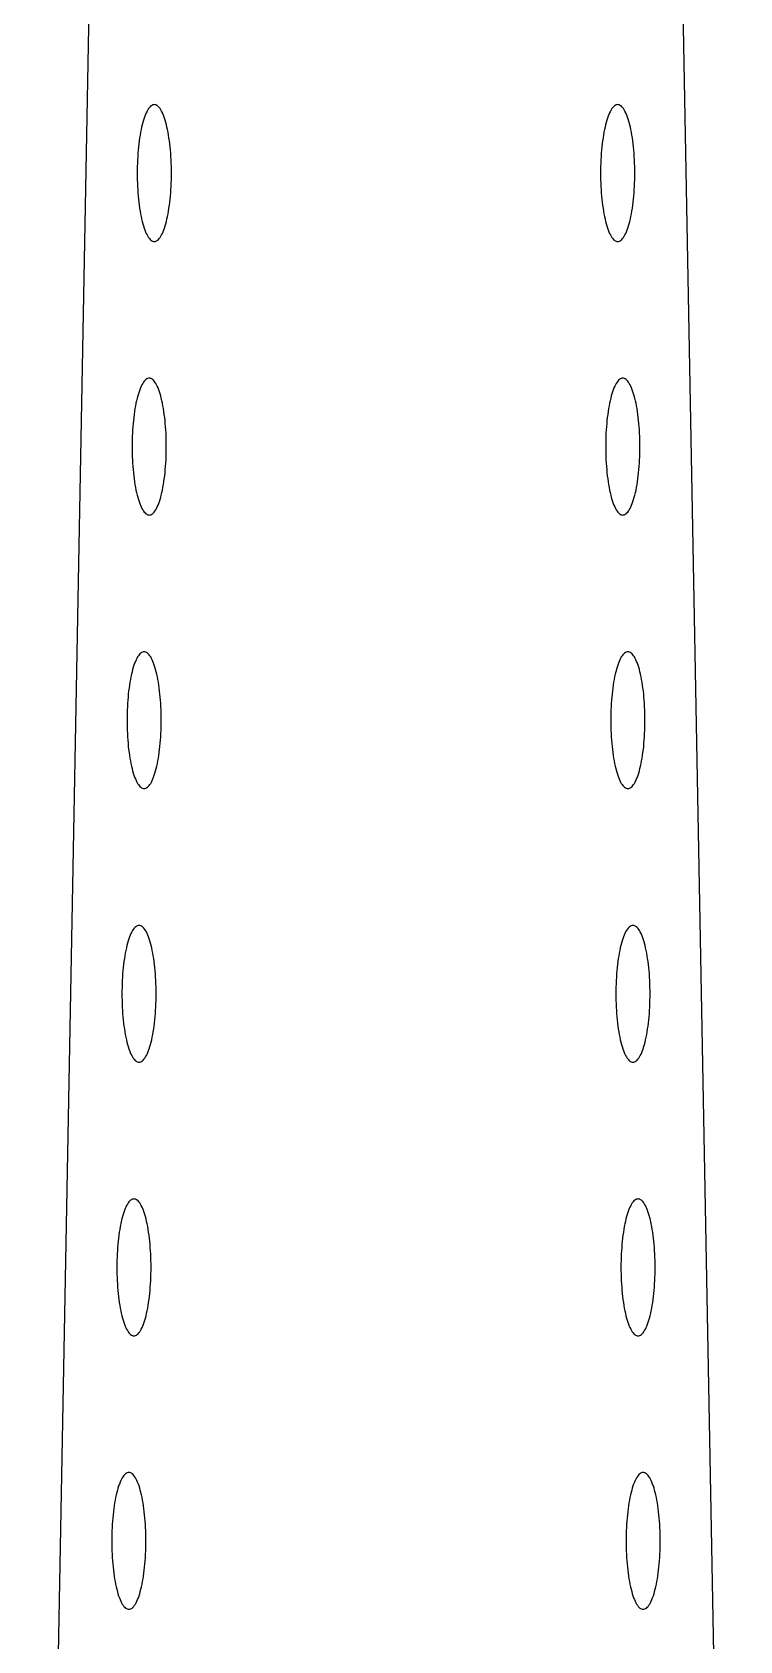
# Model space of a CAD drawing. Extents: x -1.3 to 1.3, y -32.7 to -9.2.
# Drawn here: x -1.29 to 1.29, y -27.09 to -21.21 of the extents above; entities that cross this region are included whole.
import ezdxf

# ---------------------------------------------------------------- set-up
doc = ezdxf.new("R2010")
doc.units = 0
doc.layers.get('0').update_dxf_attribs({"linetype": 'CONTINUOUS'})

msp = doc.modelspace()

# ---------------------------------------------------------------- linework, layer by layer
msp.add_lwpolyline([(-1.25933, -30.473815, 0.4196763), (-1.009374, -30.728468), (-0.998419, -30.728468, 0.00880024), (-1.292748, -32.728468), (1.292748, -32.728468, 0.00880024), (0.998419, -30.728468), (1.009374, -30.728468, 0.4196763), (1.25933, -30.473815), (0.879884, -10.092124, 0.98155626), (-0.879884, -10.092124)], format="xyb", close=True)
for points in [[(-0.8465, -21.9799, 0), (-0.843434, -21.9796, 0), (-0.840374, -21.9787, 0), (-0.83733, -21.9771, 0), (-0.834307, -21.9751, 0), (-0.831314, -21.9724, 0), (-0.828358, -21.9691, 0), (-0.825445, -21.9652, 0), (-0.822583, -21.9608, 0), (-0.819778, -21.9559, 0), (-0.817038, -21.9503, 0), (-0.814369, -21.9443, 0), (-0.811777, -21.9377, 0), (-0.809269, -21.9307, 0), (-0.806851, -21.9231, 0), (-0.804528, -21.9151, 0), (-0.802306, -21.9066, 0), (-0.800191, -21.8977, 0), (-0.798187, -21.8885, 0), (-0.7963, -21.8788, 0), (-0.794534, -21.8687, 0), (-0.792892, -21.8584, 0), (-0.79138, -21.8477, 0), (-0.790001, -21.8367, 0), (-0.788758, -21.8255, 0), (-0.787654, -21.8141, 0), (-0.786692, -21.8024, 0), (-0.785873, -21.7906, 0), (-0.785201, -21.7786, 0), (-0.784677, -21.7665, 0), (-0.784301, -21.7544, 0), (-0.784076, -21.7421, 0), (-0.784, -21.7299, 0), (-0.784076, -21.7176, 0), (-0.784301, -21.7054, 0), (-0.784677, -21.6932, 0), (-0.785201, -21.6811, 0), (-0.785873, -21.6691, 0), (-0.786692, -21.6573, 0), (-0.787654, -21.6456, 0), (-0.788758, -21.6342, 0), (-0.790001, -21.623, 0), (-0.79138, -21.612, 0), (-0.792892, -21.6013, 0), (-0.794534, -21.591, 0), (-0.7963, -21.5809, 0), (-0.798187, -21.5713, 0), (-0.800191, -21.562, 0), (-0.802306, -21.5531, 0), (-0.804528, -21.5446, 0), (-0.806851, -21.5366, 0), (-0.809269, -21.5291, 0), (-0.811777, -21.522, 0), (-0.814369, -21.5154, 0), (-0.817038, -21.5094, 0), (-0.819778, -21.5039, 0), (-0.822583, -21.4989, 0), (-0.825445, -21.4945, 0), (-0.828358, -21.4906, 0), (-0.831314, -21.4873, 0), (-0.834307, -21.4847, 0), (-0.83733, -21.4826, 0), (-0.840374, -21.4811, 0), (-0.843434, -21.4802, 0), (-0.8465, -21.4799, 0), (-0.849567, -21.4802, 0), (-0.852626, -21.4811, 0), (-0.855671, -21.4826, 0), (-0.858694, -21.4847, 0), (-0.861687, -21.4873, 0), (-0.864643, -21.4906, 0), (-0.867556, -21.4945, 0), (-0.870418, -21.4989, 0), (-0.873223, -21.5039, 0), (-0.875963, -21.5094, 0), (-0.878632, -21.5154, 0), (-0.881224, -21.522, 0), (-0.883732, -21.5291, 0), (-0.88615, -21.5366, 0), (-0.888473, -21.5446, 0), (-0.890695, -21.5531, 0), (-0.89281, -21.562, 0), (-0.894814, -21.5713, 0), (-0.896701, -21.5809, 0), (-0.898467, -21.591, 0), (-0.900108, -21.6013, 0), (-0.90162, -21.612, 0), (-0.903, -21.623, 0), (-0.904243, -21.6342, 0), (-0.905347, -21.6456, 0), (-0.906309, -21.6573, 0), (-0.907127, -21.6691, 0), (-0.907799, -21.6811, 0), (-0.908324, -21.6932, 0), (-0.908699, -21.7054, 0), (-0.908925, -21.7176, 0), (-0.909, -21.7299, 0), (-0.908925, -21.7421, 0), (-0.908699, -21.7544, 0), (-0.908324, -21.7665, 0), (-0.907799, -21.7786, 0), (-0.907127, -21.7906, 0), (-0.906309, -21.8024, 0), (-0.905347, -21.8141, 0), (-0.904243, -21.8255, 0), (-0.903, -21.8367, 0), (-0.90162, -21.8477, 0), (-0.900108, -21.8584, 0), (-0.898467, -21.8687, 0), (-0.896701, -21.8788, 0), (-0.894814, -21.8885, 0), (-0.89281, -21.8977, 0), (-0.890695, -21.9066, 0), (-0.888473, -21.9151, 0), (-0.88615, -21.9231, 0), (-0.883732, -21.9307, 0), (-0.881224, -21.9377, 0), (-0.878632, -21.9443, 0), (-0.875963, -21.9503, 0), (-0.873223, -21.9559, 0), (-0.870418, -21.9608, 0), (-0.867556, -21.9652, 0), (-0.864643, -21.9691, 0), (-0.861687, -21.9724, 0), (-0.858694, -21.9751, 0), (-0.855671, -21.9771, 0), (-0.852626, -21.9787, 0), (-0.849567, -21.9796, 0), (-0.8465, -21.9799, 0)], [(0.8465, -21.9799, 0), (0.849567, -21.9796, 0), (0.852626, -21.9787, 0), (0.855671, -21.9771, 0), (0.858694, -21.9751, 0), (0.861687, -21.9724, 0), (0.864643, -21.9691, 0), (0.867556, -21.9652, 0), (0.870418, -21.9608, 0), (0.873223, -21.9559, 0), (0.875963, -21.9503, 0), (0.878632, -21.9443, 0), (0.881224, -21.9377, 0), (0.883732, -21.9307, 0), (0.88615, -21.9231, 0), (0.888473, -21.9151, 0), (0.890695, -21.9066, 0), (0.89281, -21.8977, 0), (0.894814, -21.8885, 0), (0.896701, -21.8788, 0), (0.898467, -21.8687, 0), (0.900108, -21.8584, 0), (0.90162, -21.8477, 0), (0.903, -21.8367, 0), (0.904243, -21.8255, 0), (0.905347, -21.8141, 0), (0.906309, -21.8024, 0), (0.907127, -21.7906, 0), (0.907799, -21.7786, 0), (0.908324, -21.7665, 0), (0.908699, -21.7544, 0), (0.908925, -21.7421, 0), (0.909, -21.7299, 0), (0.908925, -21.7176, 0), (0.908699, -21.7054, 0), (0.908324, -21.6932, 0), (0.907799, -21.6811, 0), (0.907127, -21.6691, 0), (0.906309, -21.6573, 0), (0.905347, -21.6456, 0), (0.904243, -21.6342, 0), (0.903, -21.623, 0), (0.90162, -21.612, 0), (0.900108, -21.6013, 0), (0.898467, -21.591, 0), (0.896701, -21.5809, 0), (0.894814, -21.5713, 0), (0.89281, -21.562, 0), (0.890695, -21.5531, 0), (0.888473, -21.5446, 0), (0.88615, -21.5366, 0), (0.883732, -21.5291, 0), (0.881224, -21.522, 0), (0.878632, -21.5154, 0), (0.875963, -21.5094, 0), (0.873223, -21.5039, 0), (0.870418, -21.4989, 0), (0.867556, -21.4945, 0), (0.864643, -21.4906, 0), (0.861687, -21.4873, 0), (0.858694, -21.4847, 0), (0.855671, -21.4826, 0), (0.852626, -21.4811, 0), (0.849567, -21.4802, 0), (0.8465, -21.4799, 0), (0.843434, -21.4802, 0), (0.840374, -21.4811, 0), (0.83733, -21.4826, 0), (0.834307, -21.4847, 0), (0.831314, -21.4873, 0), (0.828358, -21.4906, 0), (0.825445, -21.4945, 0), (0.822583, -21.4989, 0), (0.819778, -21.5039, 0), (0.817038, -21.5094, 0), (0.814369, -21.5154, 0), (0.811777, -21.522, 0), (0.809269, -21.5291, 0), (0.806851, -21.5366, 0), (0.804528, -21.5446, 0), (0.802306, -21.5531, 0), (0.800191, -21.562, 0), (0.798187, -21.5713, 0), (0.7963, -21.5809, 0), (0.794534, -21.591, 0), (0.792892, -21.6013, 0), (0.79138, -21.612, 0), (0.790001, -21.623, 0), (0.788758, -21.6342, 0), (0.787654, -21.6456, 0), (0.786692, -21.6573, 0), (0.785873, -21.6691, 0), (0.785201, -21.6811, 0), (0.784677, -21.6932, 0), (0.784301, -21.7054, 0), (0.784076, -21.7176, 0), (0.784, -21.7299, 0), (0.784076, -21.7421, 0), (0.784301, -21.7544, 0), (0.784677, -21.7665, 0), (0.785201, -21.7786, 0), (0.785873, -21.7906, 0), (0.786692, -21.8024, 0), (0.787654, -21.8141, 0), (0.788758, -21.8255, 0), (0.790001, -21.8367, 0), (0.79138, -21.8477, 0), (0.792892, -21.8584, 0), (0.794534, -21.8687, 0), (0.7963, -21.8788, 0), (0.798187, -21.8885, 0), (0.800191, -21.8977, 0), (0.802306, -21.9066, 0), (0.804528, -21.9151, 0), (0.806851, -21.9231, 0), (0.809269, -21.9307, 0), (0.811777, -21.9377, 0), (0.814369, -21.9443, 0), (0.817038, -21.9503, 0), (0.819778, -21.9559, 0), (0.822583, -21.9608, 0), (0.825445, -21.9652, 0), (0.828358, -21.9691, 0), (0.831314, -21.9724, 0), (0.834307, -21.9751, 0), (0.83733, -21.9771, 0), (0.840374, -21.9787, 0), (0.843434, -21.9796, 0), (0.8465, -21.9799, 0)], [(-0.865114, -22.9797, 0), (-0.862047, -22.9794, 0), (-0.858988, -22.9785, 0), (-0.855944, -22.977, 0), (-0.852921, -22.9749, 0), (-0.849928, -22.9722, 0), (-0.846971, -22.9689, 0), (-0.844059, -22.9651, 0), (-0.841197, -22.9607, 0), (-0.838392, -22.9557, 0), (-0.835652, -22.9502, 0), (-0.832983, -22.9441, 0), (-0.830391, -22.9375, 0), (-0.827883, -22.9305, 0), (-0.825465, -22.9229, 0), (-0.823142, -22.9149, 0), (-0.82092, -22.9065, 0), (-0.818805, -22.8976, 0), (-0.816801, -22.8883, 0), (-0.814914, -22.8786, 0), (-0.813147, -22.8686, 0), (-0.811506, -22.8582, 0), (-0.809994, -22.8475, 0), (-0.808615, -22.8366, 0), (-0.807372, -22.8254, 0), (-0.806268, -22.8139, 0), (-0.805305, -22.8023, 0), (-0.804487, -22.7904, 0), (-0.803815, -22.7785, 0), (-0.803291, -22.7664, 0), (-0.802915, -22.7542, 0), (-0.802689, -22.7419, 0), (-0.802614, -22.7297, 0), (-0.802689, -22.7174, 0), (-0.802915, -22.7052, 0), (-0.803291, -22.693, 0), (-0.803815, -22.6809, 0), (-0.804487, -22.6689, 0), (-0.805305, -22.6571, 0), (-0.806268, -22.6455, 0), (-0.807372, -22.634, 0), (-0.808615, -22.6228, 0), (-0.809994, -22.6118, 0), (-0.811506, -22.6012, 0), (-0.813147, -22.5908, 0), (-0.814914, -22.5808, 0), (-0.816801, -22.5711, 0), (-0.818805, -22.5618, 0), (-0.82092, -22.5529, 0), (-0.823142, -22.5444, 0), (-0.825465, -22.5364, 0), (-0.827883, -22.5289, 0), (-0.830391, -22.5218, 0), (-0.832983, -22.5152, 0), (-0.835652, -22.5092, 0), (-0.838392, -22.5037, 0), (-0.841197, -22.4987, 0), (-0.844059, -22.4943, 0), (-0.846971, -22.4904, 0), (-0.849928, -22.4872, 0), (-0.852921, -22.4845, 0), (-0.855944, -22.4824, 0), (-0.858988, -22.4809, 0), (-0.862047, -22.48, 0), (-0.865114, -22.4797, 0), (-0.868181, -22.48, 0), (-0.87124, -22.4809, 0), (-0.874285, -22.4824, 0), (-0.877307, -22.4845, 0), (-0.8803, -22.4872, 0), (-0.883257, -22.4904, 0), (-0.88617, -22.4943, 0), (-0.889032, -22.4987, 0), (-0.891836, -22.5037, 0), (-0.894577, -22.5092, 0), (-0.897246, -22.5152, 0), (-0.899837, -22.5218, 0), (-0.902345, -22.5289, 0), (-0.904764, -22.5364, 0), (-0.907087, -22.5444, 0), (-0.909308, -22.5529, 0), (-0.911424, -22.5618, 0), (-0.913427, -22.5711, 0), (-0.915315, -22.5808, 0), (-0.917081, -22.5908, 0), (-0.918722, -22.6012, 0), (-0.920234, -22.6118, 0), (-0.921614, -22.6228, 0), (-0.922857, -22.634, 0), (-0.923961, -22.6455, 0), (-0.924923, -22.6571, 0), (-0.925741, -22.6689, 0), (-0.926413, -22.6809, 0), (-0.926938, -22.693, 0), (-0.927313, -22.7052, 0), (-0.927539, -22.7174, 0), (-0.927614, -22.7297, 0), (-0.927539, -22.7419, 0), (-0.927313, -22.7542, 0), (-0.926938, -22.7664, 0), (-0.926413, -22.7785, 0), (-0.925741, -22.7904, 0), (-0.924923, -22.8023, 0), (-0.923961, -22.8139, 0), (-0.922857, -22.8254, 0), (-0.921614, -22.8366, 0), (-0.920234, -22.8475, 0), (-0.918722, -22.8582, 0), (-0.917081, -22.8686, 0), (-0.915315, -22.8786, 0), (-0.913427, -22.8883, 0), (-0.911424, -22.8976, 0), (-0.909308, -22.9065, 0), (-0.907087, -22.9149, 0), (-0.904764, -22.9229, 0), (-0.902345, -22.9305, 0), (-0.899837, -22.9375, 0), (-0.897246, -22.9441, 0), (-0.894577, -22.9502, 0), (-0.891836, -22.9557, 0), (-0.889032, -22.9607, 0), (-0.88617, -22.9651, 0), (-0.883257, -22.9689, 0), (-0.8803, -22.9722, 0), (-0.877307, -22.9749, 0), (-0.874285, -22.977, 0), (-0.87124, -22.9785, 0), (-0.868181, -22.9794, 0), (-0.865114, -22.9797, 0)], [(0.865114, -22.9797, 0), (0.868181, -22.9794, 0), (0.87124, -22.9785, 0), (0.874285, -22.977, 0), (0.877307, -22.9749, 0), (0.8803, -22.9722, 0), (0.883257, -22.9689, 0), (0.88617, -22.9651, 0), (0.889032, -22.9607, 0), (0.891836, -22.9557, 0), (0.894577, -22.9502, 0), (0.897246, -22.9441, 0), (0.899837, -22.9375, 0), (0.902345, -22.9305, 0), (0.904764, -22.9229, 0), (0.907087, -22.9149, 0), (0.909308, -22.9065, 0), (0.911424, -22.8976, 0), (0.913427, -22.8883, 0), (0.915315, -22.8786, 0), (0.917081, -22.8686, 0), (0.918722, -22.8582, 0), (0.920234, -22.8475, 0), (0.921614, -22.8366, 0), (0.922857, -22.8254, 0), (0.923961, -22.8139, 0), (0.924923, -22.8023, 0), (0.925741, -22.7904, 0), (0.926413, -22.7785, 0), (0.926938, -22.7664, 0), (0.927313, -22.7542, 0), (0.927539, -22.7419, 0), (0.927614, -22.7297, 0), (0.927539, -22.7174, 0), (0.927313, -22.7052, 0), (0.926938, -22.693, 0), (0.926413, -22.6809, 0), (0.925741, -22.6689, 0), (0.924923, -22.6571, 0), (0.923961, -22.6455, 0), (0.922857, -22.634, 0), (0.921614, -22.6228, 0), (0.920234, -22.6118, 0), (0.918722, -22.6012, 0), (0.917081, -22.5908, 0), (0.915315, -22.5808, 0), (0.913427, -22.5711, 0), (0.911424, -22.5618, 0), (0.909308, -22.5529, 0), (0.907087, -22.5444, 0), (0.904764, -22.5364, 0), (0.902345, -22.5289, 0), (0.899837, -22.5218, 0), (0.897246, -22.5152, 0), (0.894577, -22.5092, 0), (0.891836, -22.5037, 0), (0.889032, -22.4987, 0), (0.88617, -22.4943, 0), (0.883257, -22.4904, 0), (0.8803, -22.4872, 0), (0.877307, -22.4845, 0), (0.874285, -22.4824, 0), (0.87124, -22.4809, 0), (0.868181, -22.48, 0), (0.865114, -22.4797, 0), (0.862047, -22.48, 0), (0.858988, -22.4809, 0), (0.855944, -22.4824, 0), (0.852921, -22.4845, 0), (0.849928, -22.4872, 0), (0.846971, -22.4904, 0), (0.844059, -22.4943, 0), (0.841197, -22.4987, 0), (0.838392, -22.5037, 0), (0.835652, -22.5092, 0), (0.832983, -22.5152, 0), (0.830391, -22.5218, 0), (0.827883, -22.5289, 0), (0.825465, -22.5364, 0), (0.823142, -22.5444, 0), (0.82092, -22.5529, 0), (0.818805, -22.5618, 0), (0.816801, -22.5711, 0), (0.814914, -22.5808, 0), (0.813147, -22.5908, 0), (0.811506, -22.6012, 0), (0.809994, -22.6118, 0), (0.808615, -22.6228, 0), (0.807372, -22.634, 0), (0.806268, -22.6455, 0), (0.805305, -22.6571, 0), (0.804487, -22.6689, 0), (0.803815, -22.6809, 0), (0.803291, -22.693, 0), (0.802915, -22.7052, 0), (0.802689, -22.7174, 0), (0.802614, -22.7297, 0), (0.802689, -22.7419, 0), (0.802915, -22.7542, 0), (0.803291, -22.7664, 0), (0.803815, -22.7785, 0), (0.804487, -22.7904, 0), (0.805305, -22.8023, 0), (0.806268, -22.8139, 0), (0.807372, -22.8254, 0), (0.808615, -22.8366, 0), (0.809994, -22.8475, 0), (0.811506, -22.8582, 0), (0.813147, -22.8686, 0), (0.814914, -22.8786, 0), (0.816801, -22.8883, 0), (0.818805, -22.8976, 0), (0.82092, -22.9065, 0), (0.823142, -22.9149, 0), (0.825465, -22.9229, 0), (0.827883, -22.9305, 0), (0.830391, -22.9375, 0), (0.832983, -22.9441, 0), (0.835652, -22.9502, 0), (0.838392, -22.9557, 0), (0.841197, -22.9607, 0), (0.844059, -22.9651, 0), (0.846971, -22.9689, 0), (0.849928, -22.9722, 0), (0.852921, -22.9749, 0), (0.855944, -22.977, 0), (0.858988, -22.9785, 0), (0.862047, -22.9794, 0), (0.865114, -22.9797, 0)], [(-0.883728, -23.9795, 0), (-0.880661, -23.9792, 0), (-0.877602, -23.9783, 0), (-0.874557, -23.9768, 0), (-0.871535, -23.9747, 0), (-0.868542, -23.972, 0), (-0.865585, -23.9687, 0), (-0.862672, -23.9649, 0), (-0.85981, -23.9605, 0), (-0.857006, -23.9555, 0), (-0.854266, -23.95, 0), (-0.851597, -23.9439, 0), (-0.849005, -23.9374, 0), (-0.846497, -23.9303, 0), (-0.844078, -23.9228, 0), (-0.841756, -23.9147, 0), (-0.839534, -23.9063, 0), (-0.837419, -23.8974, 0), (-0.835415, -23.8881, 0), (-0.833528, -23.8784, 0), (-0.831761, -23.8684, 0), (-0.83012, -23.858, 0), (-0.828608, -23.8474, 0), (-0.827229, -23.8364, 0), (-0.825986, -23.8252, 0), (-0.824882, -23.8137, 0), (-0.823919, -23.8021, 0), (-0.823101, -23.7903, 0), (-0.822429, -23.7783, 0), (-0.821904, -23.7662, 0), (-0.821529, -23.754, 0), (-0.821303, -23.7418, 0), (-0.821228, -23.7295, 0), (-0.821303, -23.7172, 0), (-0.821529, -23.705, 0), (-0.821904, -23.6928, 0), (-0.822429, -23.6807, 0), (-0.823101, -23.6688, 0), (-0.823919, -23.6569, 0), (-0.824882, -23.6453, 0), (-0.825986, -23.6338, 0), (-0.827229, -23.6226, 0), (-0.828608, -23.6117, 0), (-0.83012, -23.601, 0), (-0.831761, -23.5906, 0), (-0.833528, -23.5806, 0), (-0.835415, -23.5709, 0), (-0.837419, -23.5616, 0), (-0.839534, -23.5527, 0), (-0.841756, -23.5443, 0), (-0.844078, -23.5363, 0), (-0.846497, -23.5287, 0), (-0.849005, -23.5216, 0), (-0.851597, -23.5151, 0), (-0.854266, -23.509, 0), (-0.857006, -23.5035, 0), (-0.85981, -23.4985, 0), (-0.862672, -23.4941, 0), (-0.865585, -23.4903, 0), (-0.868542, -23.487, 0), (-0.871535, -23.4843, 0), (-0.874557, -23.4822, 0), (-0.877602, -23.4807, 0), (-0.880661, -23.4798, 0), (-0.883728, -23.4795, 0), (-0.886795, -23.4798, 0), (-0.889854, -23.4807, 0), (-0.892899, -23.4822, 0), (-0.895921, -23.4843, 0), (-0.898914, -23.487, 0), (-0.901871, -23.4903, 0), (-0.904784, -23.4941, 0), (-0.907646, -23.4985, 0), (-0.91045, -23.5035, 0), (-0.91319, -23.509, 0), (-0.915859, -23.5151, 0), (-0.918451, -23.5216, 0), (-0.920959, -23.5287, 0), (-0.923378, -23.5363, 0), (-0.9257, -23.5443, 0), (-0.927922, -23.5527, 0), (-0.930037, -23.5616, 0), (-0.932041, -23.5709, 0), (-0.933928, -23.5806, 0), (-0.935695, -23.5906, 0), (-0.937336, -23.601, 0), (-0.938848, -23.6117, 0), (-0.940227, -23.6226, 0), (-0.94147, -23.6338, 0), (-0.942575, -23.6453, 0), (-0.943537, -23.6569, 0), (-0.944355, -23.6688, 0), (-0.945027, -23.6807, 0), (-0.945552, -23.6928, 0), (-0.945927, -23.705, 0), (-0.946153, -23.7172, 0), (-0.946228, -23.7295, 0), (-0.946153, -23.7418, 0), (-0.945927, -23.754, 0), (-0.945552, -23.7662, 0), (-0.945027, -23.7783, 0), (-0.944355, -23.7903, 0), (-0.943537, -23.8021, 0), (-0.942575, -23.8137, 0), (-0.94147, -23.8252, 0), (-0.940227, -23.8364, 0), (-0.938848, -23.8474, 0), (-0.937336, -23.858, 0), (-0.935695, -23.8684, 0), (-0.933928, -23.8784, 0), (-0.932041, -23.8881, 0), (-0.930037, -23.8974, 0), (-0.927922, -23.9063, 0), (-0.9257, -23.9147, 0), (-0.923378, -23.9228, 0), (-0.920959, -23.9303, 0), (-0.918451, -23.9374, 0), (-0.915859, -23.9439, 0), (-0.91319, -23.95, 0), (-0.91045, -23.9555, 0), (-0.907646, -23.9605, 0), (-0.904784, -23.9649, 0), (-0.901871, -23.9687, 0), (-0.898914, -23.972, 0), (-0.895921, -23.9747, 0), (-0.892899, -23.9768, 0), (-0.889854, -23.9783, 0), (-0.886795, -23.9792, 0), (-0.883728, -23.9795, 0)], [(0.883728, -23.9795, 0), (0.886795, -23.9792, 0), (0.889854, -23.9783, 0), (0.892899, -23.9768, 0), (0.895921, -23.9747, 0), (0.898914, -23.972, 0), (0.901871, -23.9687, 0), (0.904784, -23.9649, 0), (0.907646, -23.9605, 0), (0.91045, -23.9555, 0), (0.91319, -23.95, 0), (0.915859, -23.9439, 0), (0.918451, -23.9374, 0), (0.920959, -23.9303, 0), (0.923378, -23.9228, 0), (0.9257, -23.9147, 0), (0.927922, -23.9063, 0), (0.930037, -23.8974, 0), (0.932041, -23.8881, 0), (0.933928, -23.8784, 0), (0.935695, -23.8684, 0), (0.937336, -23.858, 0), (0.938848, -23.8474, 0), (0.940227, -23.8364, 0), (0.94147, -23.8252, 0), (0.942575, -23.8137, 0), (0.943537, -23.8021, 0), (0.944355, -23.7903, 0), (0.945027, -23.7783, 0), (0.945552, -23.7662, 0), (0.945927, -23.754, 0), (0.946153, -23.7418, 0), (0.946228, -23.7295, 0), (0.946153, -23.7172, 0), (0.945927, -23.705, 0), (0.945552, -23.6928, 0), (0.945027, -23.6807, 0), (0.944355, -23.6688, 0), (0.943537, -23.6569, 0), (0.942575, -23.6453, 0), (0.94147, -23.6338, 0), (0.940227, -23.6226, 0), (0.938848, -23.6117, 0), (0.937336, -23.601, 0), (0.935695, -23.5906, 0), (0.933928, -23.5806, 0), (0.932041, -23.5709, 0), (0.930037, -23.5616, 0), (0.927922, -23.5527, 0), (0.9257, -23.5443, 0), (0.923378, -23.5363, 0), (0.920959, -23.5287, 0), (0.918451, -23.5216, 0), (0.915859, -23.5151, 0), (0.91319, -23.509, 0), (0.91045, -23.5035, 0), (0.907646, -23.4985, 0), (0.904784, -23.4941, 0), (0.901871, -23.4903, 0), (0.898914, -23.487, 0), (0.895921, -23.4843, 0), (0.892899, -23.4822, 0), (0.889854, -23.4807, 0), (0.886795, -23.4798, 0), (0.883728, -23.4795, 0), (0.880661, -23.4798, 0), (0.877602, -23.4807, 0), (0.874557, -23.4822, 0), (0.871535, -23.4843, 0), (0.868542, -23.487, 0), (0.865585, -23.4903, 0), (0.862672, -23.4941, 0), (0.85981, -23.4985, 0), (0.857006, -23.5035, 0), (0.854266, -23.509, 0), (0.851597, -23.5151, 0), (0.849005, -23.5216, 0), (0.846497, -23.5287, 0), (0.844078, -23.5363, 0), (0.841756, -23.5443, 0), (0.839534, -23.5527, 0), (0.837419, -23.5616, 0), (0.835415, -23.5709, 0), (0.833528, -23.5806, 0), (0.831761, -23.5906, 0), (0.83012, -23.601, 0), (0.828608, -23.6117, 0), (0.827229, -23.6226, 0), (0.825986, -23.6338, 0), (0.824882, -23.6453, 0), (0.823919, -23.6569, 0), (0.823101, -23.6688, 0), (0.822429, -23.6807, 0), (0.821904, -23.6928, 0), (0.821529, -23.705, 0), (0.821303, -23.7172, 0), (0.821228, -23.7295, 0), (0.821303, -23.7418, 0), (0.821529, -23.754, 0), (0.821904, -23.7662, 0), (0.822429, -23.7783, 0), (0.823101, -23.7903, 0), (0.823919, -23.8021, 0), (0.824882, -23.8137, 0), (0.825986, -23.8252, 0), (0.827229, -23.8364, 0), (0.828608, -23.8474, 0), (0.83012, -23.858, 0), (0.831761, -23.8684, 0), (0.833528, -23.8784, 0), (0.835415, -23.8881, 0), (0.837419, -23.8974, 0), (0.839534, -23.9063, 0), (0.841756, -23.9147, 0), (0.844078, -23.9228, 0), (0.846497, -23.9303, 0), (0.849005, -23.9374, 0), (0.851597, -23.9439, 0), (0.854266, -23.95, 0), (0.857006, -23.9555, 0), (0.85981, -23.9605, 0), (0.862672, -23.9649, 0), (0.865585, -23.9687, 0), (0.868542, -23.972, 0), (0.871535, -23.9747, 0), (0.874557, -23.9768, 0), (0.877602, -23.9783, 0), (0.880661, -23.9792, 0), (0.883728, -23.9795, 0)], [(-0.902342, -24.9793, 0), (-0.899275, -24.979, 0), (-0.896216, -24.9781, 0), (-0.893171, -24.9766, 0), (-0.890149, -24.9745, 0), (-0.887156, -24.9718, 0), (-0.884199, -24.9686, 0), (-0.881286, -24.9647, 0), (-0.878424, -24.9603, 0), (-0.87562, -24.9553, 0), (-0.87288, -24.9498, 0), (-0.87021, -24.9438, 0), (-0.867619, -24.9372, 0), (-0.865111, -24.9301, 0), (-0.862692, -24.9226, 0), (-0.860369, -24.9146, 0), (-0.858148, -24.9061, 0), (-0.856032, -24.8972, 0), (-0.854029, -24.8879, 0), (-0.852141, -24.8783, 0), (-0.850375, -24.8682, 0), (-0.848734, -24.8579, 0), (-0.847222, -24.8472, 0), (-0.845842, -24.8362, 0), (-0.844599, -24.825, 0), (-0.843495, -24.8136, 0), (-0.842533, -24.8019, 0), (-0.841715, -24.7901, 0), (-0.841043, -24.7781, 0), (-0.840518, -24.766, 0), (-0.840143, -24.7538, 0), (-0.839917, -24.7416, 0), (-0.839842, -24.7293, 0), (-0.839917, -24.7171, 0), (-0.840143, -24.7048, 0), (-0.840518, -24.6927, 0), (-0.841043, -24.6806, 0), (-0.841715, -24.6686, 0), (-0.842533, -24.6568, 0), (-0.843495, -24.6451, 0), (-0.844599, -24.6337, 0), (-0.845842, -24.6224, 0), (-0.847222, -24.6115, 0), (-0.848734, -24.6008, 0), (-0.850375, -24.5904, 0), (-0.852141, -24.5804, 0), (-0.854029, -24.5707, 0), (-0.856032, -24.5614, 0), (-0.858148, -24.5526, 0), (-0.860369, -24.5441, 0), (-0.862692, -24.5361, 0), (-0.865111, -24.5285, 0), (-0.867619, -24.5215, 0), (-0.87021, -24.5149, 0), (-0.87288, -24.5089, 0), (-0.87562, -24.5033, 0), (-0.878424, -24.4984, 0), (-0.881286, -24.4939, 0), (-0.884199, -24.4901, 0), (-0.887156, -24.4868, 0), (-0.890149, -24.4841, 0), (-0.893171, -24.482, 0), (-0.896216, -24.4805, 0), (-0.899275, -24.4796, 0), (-0.902342, -24.4793, 0), (-0.905409, -24.4796, 0), (-0.908468, -24.4805, 0), (-0.911512, -24.482, 0), (-0.914535, -24.4841, 0), (-0.917528, -24.4868, 0), (-0.920485, -24.4901, 0), (-0.923397, -24.4939, 0), (-0.92626, -24.4984, 0), (-0.929064, -24.5033, 0), (-0.931804, -24.5089, 0), (-0.934473, -24.5149, 0), (-0.937065, -24.5215, 0), (-0.939573, -24.5285, 0), (-0.941991, -24.5361, 0), (-0.944314, -24.5441, 0), (-0.946536, -24.5526, 0), (-0.948651, -24.5614, 0), (-0.950655, -24.5707, 0), (-0.952542, -24.5804, 0), (-0.954309, -24.5904, 0), (-0.95595, -24.6008, 0), (-0.957462, -24.6115, 0), (-0.958841, -24.6224, 0), (-0.960084, -24.6337, 0), (-0.961188, -24.6451, 0), (-0.962151, -24.6568, 0), (-0.962969, -24.6686, 0), (-0.963641, -24.6806, 0), (-0.964165, -24.6927, 0), (-0.964541, -24.7048, 0), (-0.964767, -24.7171, 0), (-0.964842, -24.7293, 0), (-0.964767, -24.7416, 0), (-0.964541, -24.7538, 0), (-0.964165, -24.766, 0), (-0.963641, -24.7781, 0), (-0.962969, -24.7901, 0), (-0.962151, -24.8019, 0), (-0.961188, -24.8136, 0), (-0.960084, -24.825, 0), (-0.958841, -24.8362, 0), (-0.957462, -24.8472, 0), (-0.95595, -24.8579, 0), (-0.954309, -24.8682, 0), (-0.952542, -24.8783, 0), (-0.950655, -24.8879, 0), (-0.948651, -24.8972, 0), (-0.946536, -24.9061, 0), (-0.944314, -24.9146, 0), (-0.941991, -24.9226, 0), (-0.939573, -24.9301, 0), (-0.937065, -24.9372, 0), (-0.934473, -24.9438, 0), (-0.931804, -24.9498, 0), (-0.929064, -24.9553, 0), (-0.92626, -24.9603, 0), (-0.923397, -24.9647, 0), (-0.920485, -24.9686, 0), (-0.917528, -24.9718, 0), (-0.914535, -24.9745, 0), (-0.911512, -24.9766, 0), (-0.908468, -24.9781, 0), (-0.905409, -24.979, 0), (-0.902342, -24.9793, 0)], [(0.902342, -24.9793, 0), (0.905409, -24.979, 0), (0.908468, -24.9781, 0), (0.911512, -24.9766, 0), (0.914535, -24.9745, 0), (0.917528, -24.9718, 0), (0.920485, -24.9686, 0), (0.923397, -24.9647, 0), (0.92626, -24.9603, 0), (0.929064, -24.9553, 0), (0.931804, -24.9498, 0), (0.934473, -24.9438, 0), (0.937065, -24.9372, 0), (0.939573, -24.9301, 0), (0.941991, -24.9226, 0), (0.944314, -24.9146, 0), (0.946536, -24.9061, 0), (0.948651, -24.8972, 0), (0.950655, -24.8879, 0), (0.952542, -24.8783, 0), (0.954309, -24.8682, 0), (0.95595, -24.8579, 0), (0.957462, -24.8472, 0), (0.958841, -24.8362, 0), (0.960084, -24.825, 0), (0.961188, -24.8136, 0), (0.962151, -24.8019, 0), (0.962969, -24.7901, 0), (0.963641, -24.7781, 0), (0.964165, -24.766, 0), (0.964541, -24.7538, 0), (0.964767, -24.7416, 0), (0.964842, -24.7293, 0), (0.964767, -24.7171, 0), (0.964541, -24.7048, 0), (0.964165, -24.6927, 0), (0.963641, -24.6806, 0), (0.962969, -24.6686, 0), (0.962151, -24.6568, 0), (0.961188, -24.6451, 0), (0.960084, -24.6337, 0), (0.958841, -24.6224, 0), (0.957462, -24.6115, 0), (0.95595, -24.6008, 0), (0.954309, -24.5904, 0), (0.952542, -24.5804, 0), (0.950655, -24.5707, 0), (0.948651, -24.5614, 0), (0.946536, -24.5526, 0), (0.944314, -24.5441, 0), (0.941991, -24.5361, 0), (0.939573, -24.5285, 0), (0.937065, -24.5215, 0), (0.934473, -24.5149, 0), (0.931804, -24.5089, 0), (0.929064, -24.5033, 0), (0.92626, -24.4984, 0), (0.923397, -24.4939, 0), (0.920485, -24.4901, 0), (0.917528, -24.4868, 0), (0.914535, -24.4841, 0), (0.911512, -24.482, 0), (0.908468, -24.4805, 0), (0.905409, -24.4796, 0), (0.902342, -24.4793, 0), (0.899275, -24.4796, 0), (0.896216, -24.4805, 0), (0.893171, -24.482, 0), (0.890149, -24.4841, 0), (0.887156, -24.4868, 0), (0.884199, -24.4901, 0), (0.881286, -24.4939, 0), (0.878424, -24.4984, 0), (0.87562, -24.5033, 0), (0.87288, -24.5089, 0), (0.87021, -24.5149, 0), (0.867619, -24.5215, 0), (0.865111, -24.5285, 0), (0.862692, -24.5361, 0), (0.860369, -24.5441, 0), (0.858148, -24.5526, 0), (0.856032, -24.5614, 0), (0.854029, -24.5707, 0), (0.852141, -24.5804, 0), (0.850375, -24.5904, 0), (0.848734, -24.6008, 0), (0.847222, -24.6115, 0), (0.845842, -24.6224, 0), (0.844599, -24.6337, 0), (0.843495, -24.6451, 0), (0.842533, -24.6568, 0), (0.841715, -24.6686, 0), (0.841043, -24.6806, 0), (0.840518, -24.6927, 0), (0.840143, -24.7048, 0), (0.839917, -24.7171, 0), (0.839842, -24.7293, 0), (0.839917, -24.7416, 0), (0.840143, -24.7538, 0), (0.840518, -24.766, 0), (0.841043, -24.7781, 0), (0.841715, -24.7901, 0), (0.842533, -24.8019, 0), (0.843495, -24.8136, 0), (0.844599, -24.825, 0), (0.845842, -24.8362, 0), (0.847222, -24.8472, 0), (0.848734, -24.8579, 0), (0.850375, -24.8682, 0), (0.852141, -24.8783, 0), (0.854029, -24.8879, 0), (0.856032, -24.8972, 0), (0.858148, -24.9061, 0), (0.860369, -24.9146, 0), (0.862692, -24.9226, 0), (0.865111, -24.9301, 0), (0.867619, -24.9372, 0), (0.87021, -24.9438, 0), (0.87288, -24.9498, 0), (0.87562, -24.9553, 0), (0.878424, -24.9603, 0), (0.881286, -24.9647, 0), (0.884199, -24.9686, 0), (0.887156, -24.9718, 0), (0.890149, -24.9745, 0), (0.893171, -24.9766, 0), (0.896216, -24.9781, 0), (0.899275, -24.979, 0), (0.902342, -24.9793, 0)], [(-0.920956, -25.9792, 0), (-0.917889, -25.9789, 0), (-0.91483, -25.978, 0), (-0.911785, -25.9765, 0), (-0.908762, -25.9744, 0), (-0.905769, -25.9717, 0), (-0.902813, -25.9684, 0), (-0.8999, -25.9645, 0), (-0.897038, -25.9601, 0), (-0.894233, -25.9552, 0), (-0.891493, -25.9496, 0), (-0.888824, -25.9436, 0), (-0.886232, -25.937, 0), (-0.883724, -25.93, 0), (-0.881306, -25.9224, 0), (-0.878983, -25.9144, 0), (-0.876761, -25.9059, 0), (-0.874646, -25.8971, 0), (-0.872642, -25.8878, 0), (-0.870755, -25.8781, 0), (-0.868989, -25.8681, 0), (-0.867348, -25.8577, 0), (-0.865836, -25.847, 0), (-0.864456, -25.8361, 0), (-0.863213, -25.8248, 0), (-0.862109, -25.8134, 0), (-0.861147, -25.8017, 0), (-0.860329, -25.7899, 0), (-0.859657, -25.7779, 0), (-0.859132, -25.7658, 0), (-0.858757, -25.7537, 0), (-0.858531, -25.7414, 0), (-0.858456, -25.7292, 0), (-0.858531, -25.7169, 0), (-0.858757, -25.7047, 0), (-0.859132, -25.6925, 0), (-0.859657, -25.6804, 0), (-0.860329, -25.6684, 0), (-0.861147, -25.6566, 0), (-0.862109, -25.6449, 0), (-0.863213, -25.6335, 0), (-0.864456, -25.6223, 0), (-0.865836, -25.6113, 0), (-0.867348, -25.6006, 0), (-0.868989, -25.5903, 0), (-0.870755, -25.5802, 0), (-0.872642, -25.5706, 0), (-0.874646, -25.5613, 0), (-0.876761, -25.5524, 0), (-0.878983, -25.5439, 0), (-0.881306, -25.5359, 0), (-0.883724, -25.5284, 0), (-0.886232, -25.5213, 0), (-0.888824, -25.5147, 0), (-0.891493, -25.5087, 0), (-0.894233, -25.5032, 0), (-0.897038, -25.4982, 0), (-0.8999, -25.4938, 0), (-0.902813, -25.4899, 0), (-0.905769, -25.4867, 0), (-0.908762, -25.484, 0), (-0.911785, -25.4819, 0), (-0.91483, -25.4804, 0), (-0.917889, -25.4795, 0), (-0.920956, -25.4792, 0), (-0.924022, -25.4795, 0), (-0.927082, -25.4804, 0), (-0.930126, -25.4819, 0), (-0.933149, -25.484, 0), (-0.936142, -25.4867, 0), (-0.939098, -25.4899, 0), (-0.942011, -25.4938, 0), (-0.944873, -25.4982, 0), (-0.947678, -25.5032, 0), (-0.950418, -25.5087, 0), (-0.953087, -25.5147, 0), (-0.955679, -25.5213, 0), (-0.958187, -25.5284, 0), (-0.960605, -25.5359, 0), (-0.962928, -25.5439, 0), (-0.96515, -25.5524, 0), (-0.967265, -25.5613, 0), (-0.969269, -25.5706, 0), (-0.971156, -25.5802, 0), (-0.972922, -25.5903, 0), (-0.974564, -25.6006, 0), (-0.976076, -25.6113, 0), (-0.977455, -25.6223, 0), (-0.978698, -25.6335, 0), (-0.979802, -25.6449, 0), (-0.980764, -25.6566, 0), (-0.981583, -25.6684, 0), (-0.982255, -25.6804, 0), (-0.982779, -25.6925, 0), (-0.983155, -25.7047, 0), (-0.98338, -25.7169, 0), (-0.983456, -25.7292, 0), (-0.98338, -25.7414, 0), (-0.983155, -25.7537, 0), (-0.982779, -25.7658, 0), (-0.982255, -25.7779, 0), (-0.981583, -25.7899, 0), (-0.980764, -25.8017, 0), (-0.979802, -25.8134, 0), (-0.978698, -25.8248, 0), (-0.977455, -25.8361, 0), (-0.976076, -25.847, 0), (-0.974564, -25.8577, 0), (-0.972922, -25.8681, 0), (-0.971156, -25.8781, 0), (-0.969269, -25.8878, 0), (-0.967265, -25.8971, 0), (-0.96515, -25.9059, 0), (-0.962928, -25.9144, 0), (-0.960605, -25.9224, 0), (-0.958187, -25.93, 0), (-0.955679, -25.937, 0), (-0.953087, -25.9436, 0), (-0.950418, -25.9496, 0), (-0.947678, -25.9552, 0), (-0.944873, -25.9601, 0), (-0.942011, -25.9645, 0), (-0.939098, -25.9684, 0), (-0.936142, -25.9717, 0), (-0.933149, -25.9744, 0), (-0.930126, -25.9765, 0), (-0.927082, -25.978, 0), (-0.924022, -25.9789, 0), (-0.920956, -25.9792, 0)], [(0.920956, -25.9792, 0), (0.924022, -25.9789, 0), (0.927082, -25.978, 0), (0.930126, -25.9765, 0), (0.933149, -25.9744, 0), (0.936142, -25.9717, 0), (0.939098, -25.9684, 0), (0.942011, -25.9645, 0), (0.944873, -25.9601, 0), (0.947678, -25.9552, 0), (0.950418, -25.9496, 0), (0.953087, -25.9436, 0), (0.955679, -25.937, 0), (0.958187, -25.93, 0), (0.960605, -25.9224, 0), (0.962928, -25.9144, 0), (0.96515, -25.9059, 0), (0.967265, -25.8971, 0), (0.969269, -25.8878, 0), (0.971156, -25.8781, 0), (0.972922, -25.8681, 0), (0.974564, -25.8577, 0), (0.976076, -25.847, 0), (0.977455, -25.8361, 0), (0.978698, -25.8248, 0), (0.979802, -25.8134, 0), (0.980764, -25.8017, 0), (0.981583, -25.7899, 0), (0.982255, -25.7779, 0), (0.982779, -25.7658, 0), (0.983155, -25.7537, 0), (0.98338, -25.7414, 0), (0.983456, -25.7292, 0), (0.98338, -25.7169, 0), (0.983155, -25.7047, 0), (0.982779, -25.6925, 0), (0.982255, -25.6804, 0), (0.981583, -25.6684, 0), (0.980764, -25.6566, 0), (0.979802, -25.6449, 0), (0.978698, -25.6335, 0), (0.977455, -25.6223, 0), (0.976076, -25.6113, 0), (0.974564, -25.6006, 0), (0.972922, -25.5903, 0), (0.971156, -25.5802, 0), (0.969269, -25.5706, 0), (0.967265, -25.5613, 0), (0.96515, -25.5524, 0), (0.962928, -25.5439, 0), (0.960605, -25.5359, 0), (0.958187, -25.5284, 0), (0.955679, -25.5213, 0), (0.953087, -25.5147, 0), (0.950418, -25.5087, 0), (0.947678, -25.5032, 0), (0.944873, -25.4982, 0), (0.942011, -25.4938, 0), (0.939098, -25.4899, 0), (0.936142, -25.4867, 0), (0.933149, -25.484, 0), (0.930126, -25.4819, 0), (0.927082, -25.4804, 0), (0.924022, -25.4795, 0), (0.920956, -25.4792, 0), (0.917889, -25.4795, 0), (0.91483, -25.4804, 0), (0.911785, -25.4819, 0), (0.908762, -25.484, 0), (0.905769, -25.4867, 0), (0.902813, -25.4899, 0), (0.8999, -25.4938, 0), (0.897038, -25.4982, 0), (0.894233, -25.5032, 0), (0.891493, -25.5087, 0), (0.888824, -25.5147, 0), (0.886232, -25.5213, 0), (0.883724, -25.5284, 0), (0.881306, -25.5359, 0), (0.878983, -25.5439, 0), (0.876761, -25.5524, 0), (0.874646, -25.5613, 0), (0.872642, -25.5706, 0), (0.870755, -25.5802, 0), (0.868989, -25.5903, 0), (0.867348, -25.6006, 0), (0.865836, -25.6113, 0), (0.864456, -25.6223, 0), (0.863213, -25.6335, 0), (0.862109, -25.6449, 0), (0.861147, -25.6566, 0), (0.860329, -25.6684, 0), (0.859657, -25.6804, 0), (0.859132, -25.6925, 0), (0.858757, -25.7047, 0), (0.858531, -25.7169, 0), (0.858456, -25.7292, 0), (0.858531, -25.7414, 0), (0.858757, -25.7537, 0), (0.859132, -25.7658, 0), (0.859657, -25.7779, 0), (0.860329, -25.7899, 0), (0.861147, -25.8017, 0), (0.862109, -25.8134, 0), (0.863213, -25.8248, 0), (0.864456, -25.8361, 0), (0.865836, -25.847, 0), (0.867348, -25.8577, 0), (0.868989, -25.8681, 0), (0.870755, -25.8781, 0), (0.872642, -25.8878, 0), (0.874646, -25.8971, 0), (0.876761, -25.9059, 0), (0.878983, -25.9144, 0), (0.881306, -25.9224, 0), (0.883724, -25.93, 0), (0.886232, -25.937, 0), (0.888824, -25.9436, 0), (0.891493, -25.9496, 0), (0.894233, -25.9552, 0), (0.897038, -25.9601, 0), (0.8999, -25.9645, 0), (0.902813, -25.9684, 0), (0.905769, -25.9717, 0), (0.908762, -25.9744, 0), (0.911785, -25.9765, 0), (0.91483, -25.978, 0), (0.917889, -25.9789, 0), (0.920956, -25.9792, 0)], [(-0.939569, -26.979, 0), (-0.936503, -26.9787, 0), (-0.933443, -26.9778, 0), (-0.930399, -26.9763, 0), (-0.927376, -26.9742, 0), (-0.924383, -26.9715, 0), (-0.921427, -26.9682, 0), (-0.918514, -26.9644, 0), (-0.915652, -26.96, 0), (-0.912847, -26.955, 0), (-0.910107, -26.9495, 0), (-0.907438, -26.9434, 0), (-0.904846, -26.9369, 0), (-0.902338, -26.9298, 0), (-0.89992, -26.9222, 0), (-0.897597, -26.9142, 0), (-0.895375, -26.9058, 0), (-0.89326, -26.8969, 0), (-0.891256, -26.8876, 0), (-0.889369, -26.8779, 0), (-0.887603, -26.8679, 0), (-0.885961, -26.8575, 0), (-0.884449, -26.8468, 0), (-0.88307, -26.8359, 0), (-0.881827, -26.8247, 0), (-0.880723, -26.8132, 0), (-0.879761, -26.8016, 0), (-0.878942, -26.7897, 0), (-0.87827, -26.7778, 0), (-0.877746, -26.7657, 0), (-0.87737, -26.7535, 0), (-0.877145, -26.7413, 0), (-0.877069, -26.729, 0), (-0.877145, -26.7167, 0), (-0.87737, -26.7045, 0), (-0.877746, -26.6923, 0), (-0.87827, -26.6802, 0), (-0.878942, -26.6682, 0), (-0.879761, -26.6564, 0), (-0.880723, -26.6448, 0), (-0.881827, -26.6333, 0), (-0.88307, -26.6221, 0), (-0.884449, -26.6111, 0), (-0.885961, -26.6005, 0), (-0.887603, -26.5901, 0), (-0.889369, -26.5801, 0), (-0.891256, -26.5704, 0), (-0.89326, -26.5611, 0), (-0.895375, -26.5522, 0), (-0.897597, -26.5438, 0), (-0.89992, -26.5357, 0), (-0.902338, -26.5282, 0), (-0.904846, -26.5211, 0), (-0.907438, -26.5146, 0), (-0.910107, -26.5085, 0), (-0.912847, -26.503, 0), (-0.915652, -26.498, 0), (-0.918514, -26.4936, 0), (-0.921427, -26.4898, 0), (-0.924383, -26.4865, 0), (-0.927376, -26.4838, 0), (-0.930399, -26.4817, 0), (-0.933443, -26.4802, 0), (-0.936503, -26.4793, 0), (-0.939569, -26.479, 0), (-0.942636, -26.4793, 0), (-0.945695, -26.4802, 0), (-0.94874, -26.4817, 0), (-0.951763, -26.4838, 0), (-0.954756, -26.4865, 0), (-0.957712, -26.4898, 0), (-0.960625, -26.4936, 0), (-0.963487, -26.498, 0), (-0.966292, -26.503, 0), (-0.969032, -26.5085, 0), (-0.971701, -26.5146, 0), (-0.974293, -26.5211, 0), (-0.976801, -26.5282, 0), (-0.979219, -26.5357, 0), (-0.981542, -26.5438, 0), (-0.983764, -26.5522, 0), (-0.985879, -26.5611, 0), (-0.987883, -26.5704, 0), (-0.98977, -26.5801, 0), (-0.991536, -26.5901, 0), (-0.993177, -26.6005, 0), (-0.994689, -26.6111, 0), (-0.996069, -26.6221, 0), (-0.997312, -26.6333, 0), (-0.998416, -26.6448, 0), (-0.999378, -26.6564, 0), (-1.0002, -26.6682, 0), (-1.00087, -26.6802, 0), (-1.00139, -26.6923, 0), (-1.00177, -26.7045, 0), (-1.00199, -26.7167, 0), (-1.00207, -26.729, 0), (-1.00199, -26.7413, 0), (-1.00177, -26.7535, 0), (-1.00139, -26.7657, 0), (-1.00087, -26.7778, 0), (-1.0002, -26.7897, 0), (-0.999378, -26.8016, 0), (-0.998416, -26.8132, 0), (-0.997312, -26.8247, 0), (-0.996069, -26.8359, 0), (-0.994689, -26.8468, 0), (-0.993177, -26.8575, 0), (-0.991536, -26.8679, 0), (-0.98977, -26.8779, 0), (-0.987883, -26.8876, 0), (-0.985879, -26.8969, 0), (-0.983764, -26.9058, 0), (-0.981542, -26.9142, 0), (-0.979219, -26.9222, 0), (-0.976801, -26.9298, 0), (-0.974293, -26.9369, 0), (-0.971701, -26.9434, 0), (-0.969032, -26.9495, 0), (-0.966292, -26.955, 0), (-0.963487, -26.96, 0), (-0.960625, -26.9644, 0), (-0.957712, -26.9682, 0), (-0.954756, -26.9715, 0), (-0.951763, -26.9742, 0), (-0.94874, -26.9763, 0), (-0.945695, -26.9778, 0), (-0.942636, -26.9787, 0), (-0.939569, -26.979, 0)], [(0.939569, -26.979, 0), (0.942636, -26.9787, 0), (0.945695, -26.9778, 0), (0.94874, -26.9763, 0), (0.951763, -26.9742, 0), (0.954756, -26.9715, 0), (0.957712, -26.9682, 0), (0.960625, -26.9644, 0), (0.963487, -26.96, 0), (0.966292, -26.955, 0), (0.969032, -26.9495, 0), (0.971701, -26.9434, 0), (0.974293, -26.9369, 0), (0.976801, -26.9298, 0), (0.979219, -26.9222, 0), (0.981542, -26.9142, 0), (0.983764, -26.9058, 0), (0.985879, -26.8969, 0), (0.987883, -26.8876, 0), (0.98977, -26.8779, 0), (0.991536, -26.8679, 0), (0.993177, -26.8575, 0), (0.994689, -26.8468, 0), (0.996069, -26.8359, 0), (0.997312, -26.8247, 0), (0.998416, -26.8132, 0), (0.999378, -26.8016, 0), (1.0002, -26.7897, 0), (1.00087, -26.7778, 0), (1.00139, -26.7657, 0), (1.00177, -26.7535, 0), (1.00199, -26.7413, 0), (1.00207, -26.729, 0), (1.00199, -26.7167, 0), (1.00177, -26.7045, 0), (1.00139, -26.6923, 0), (1.00087, -26.6802, 0), (1.0002, -26.6682, 0), (0.999378, -26.6564, 0), (0.998416, -26.6448, 0), (0.997312, -26.6333, 0), (0.996069, -26.6221, 0), (0.994689, -26.6111, 0), (0.993177, -26.6005, 0), (0.991536, -26.5901, 0), (0.98977, -26.5801, 0), (0.987883, -26.5704, 0), (0.985879, -26.5611, 0), (0.983764, -26.5522, 0), (0.981542, -26.5438, 0), (0.979219, -26.5357, 0), (0.976801, -26.5282, 0), (0.974293, -26.5211, 0), (0.971701, -26.5146, 0), (0.969032, -26.5085, 0), (0.966292, -26.503, 0), (0.963487, -26.498, 0), (0.960625, -26.4936, 0), (0.957712, -26.4898, 0), (0.954756, -26.4865, 0), (0.951763, -26.4838, 0), (0.94874, -26.4817, 0), (0.945695, -26.4802, 0), (0.942636, -26.4793, 0), (0.939569, -26.479, 0), (0.936503, -26.4793, 0), (0.933443, -26.4802, 0), (0.930399, -26.4817, 0), (0.927376, -26.4838, 0), (0.924383, -26.4865, 0), (0.921427, -26.4898, 0), (0.918514, -26.4936, 0), (0.915652, -26.498, 0), (0.912847, -26.503, 0), (0.910107, -26.5085, 0), (0.907438, -26.5146, 0), (0.904846, -26.5211, 0), (0.902338, -26.5282, 0), (0.89992, -26.5357, 0), (0.897597, -26.5438, 0), (0.895375, -26.5522, 0), (0.89326, -26.5611, 0), (0.891256, -26.5704, 0), (0.889369, -26.5801, 0), (0.887603, -26.5901, 0), (0.885961, -26.6005, 0), (0.884449, -26.6111, 0), (0.88307, -26.6221, 0), (0.881827, -26.6333, 0), (0.880723, -26.6448, 0), (0.879761, -26.6564, 0), (0.878942, -26.6682, 0), (0.87827, -26.6802, 0), (0.877746, -26.6923, 0), (0.87737, -26.7045, 0), (0.877145, -26.7167, 0), (0.877069, -26.729, 0), (0.877145, -26.7413, 0), (0.87737, -26.7535, 0), (0.877746, -26.7657, 0), (0.87827, -26.7778, 0), (0.878942, -26.7897, 0), (0.879761, -26.8016, 0), (0.880723, -26.8132, 0), (0.881827, -26.8247, 0), (0.88307, -26.8359, 0), (0.884449, -26.8468, 0), (0.885961, -26.8575, 0), (0.887603, -26.8679, 0), (0.889369, -26.8779, 0), (0.891256, -26.8876, 0), (0.89326, -26.8969, 0), (0.895375, -26.9058, 0), (0.897597, -26.9142, 0), (0.89992, -26.9222, 0), (0.902338, -26.9298, 0), (0.904846, -26.9369, 0), (0.907438, -26.9434, 0), (0.910107, -26.9495, 0), (0.912847, -26.955, 0), (0.915652, -26.96, 0), (0.918514, -26.9644, 0), (0.921427, -26.9682, 0), (0.924383, -26.9715, 0), (0.927376, -26.9742, 0), (0.930399, -26.9763, 0), (0.933443, -26.9778, 0), (0.936503, -26.9787, 0), (0.939569, -26.979, 0)]]:
    msp.add_polyline3d(points)

doc.saveas('drawing.dxf')
